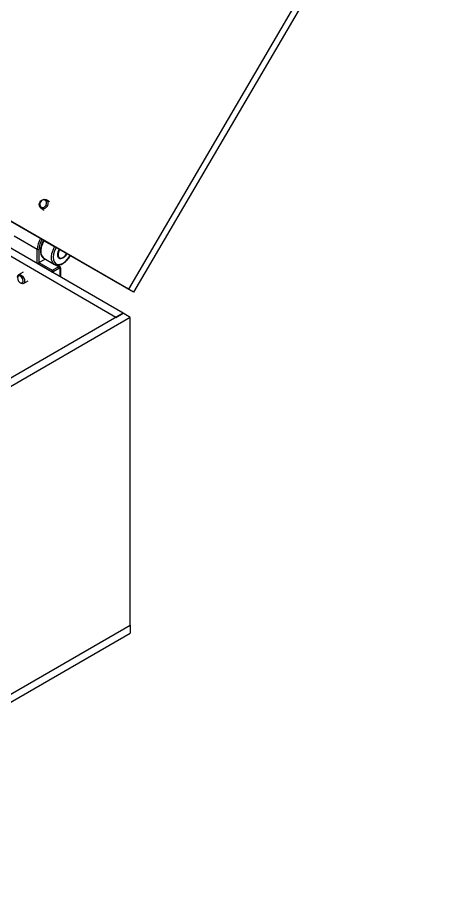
# Model space of a CAD drawing. Header units: millimetres. Extents: x 1 to 1184, y 0 to 836.
# Drawn here: x 384.2 to 470.5, y 526.8 to 700.4 of the extents above; entities that cross this region are included whole.
import ezdxf

# ---------------------------------------------------------------- set-up
doc = ezdxf.new("R2010")
doc.units = ezdxf.units.MM

msp = doc.modelspace()

# ---------------------------------------------------------------- linework, layer by layer
at = {"color": 7, "linetype": 'Continuous', "lineweight": 25}
for p, q in [((469.49, 754.16), (406.31, 646.31)), ((470.48, 753.57), (407.3, 645.71)), ((406.31, 646.31), (358.23, 674.06)), ((407.3, 645.71), (359.22, 673.47)), ((403.84, 640.73), (357.88, 667.27)), ((405.25, 641.55), (359.29, 668.08)), ((390.6, 663.75), (389.95, 664.14)), ((388.92, 662.43), (389.56, 662.04)), ((383.56, 656.93), (388.16, 654.28)), ((389.41, 656.04), (389.41, 656.04)), ((391.62, 654.76), (389.5, 655.99)), ((388.16, 651.42), (388.16, 654.28)), ((388.51, 654.28), (388.51, 651.62)), ((390.98, 649.79), (388.16, 651.42)), ((388.51, 651.62), (389.75, 652.34)), ((388.51, 651.62), (391.16, 650.09)), ((389.48, 652.5), (391.61, 651.27)), ((392.4, 650.81), (389.75, 652.34)), ((392.65, 650.83), (392.13, 651.13)), ((393.21, 652.58), (393.28, 652.62)), ((385.36, 649.73), (384.44, 649.2)), ((391.16, 650.09), (392.4, 650.81)), ((392.58, 650.5), (391.34, 649.79)), ((392.83, 648.72), (392.83, 650.5)), ((384.23, 648.75), (384.23, 648.58)), ((384.8, 647.6), (384.94, 647.52)), ((385.44, 647.47), (386.36, 648)), ((407.3, 645.71), (406.31, 646.31)), ((405.25, 641.55), (316.86, 590.52)), ((406.67, 640.73), (318.28, 589.71)), ((403.84, 640.73), (405.25, 641.55)), ((406.67, 640.73), (405.25, 641.55)), ((406.67, 579.49), (406.67, 640.73)), ((318.28, 528.47), (406.67, 579.49)), ((406.67, 579.49), (406.67, 577.86)), ((318.28, 526.83), (406.67, 577.86))]:
    msp.add_line(p, q, dxfattribs=at)
at = {"color": 8, "linetype": 'Continuous', "lineweight": 25}
for p, q in [((391.92, 654.59), (391.92, 654.59)), ((391.34, 649.79), (391.34, 649.58)), ((392.75, 648.77), (392.75, 650.4))]:
    msp.add_line(p, q, dxfattribs=at)
at = {"color": 7, "linetype": 'Continuous', "lineweight": 25, "flags": 128}
for points in [[(388.57, 663.23), (388.68, 663.6), (388.9, 663.92), (389.21, 664.14), (389.54, 664.24), (389.87, 664.18), (390.12, 663.99), (390.28, 663.7), (390.3, 663.33), (390.19, 662.97), (389.97, 662.65), (389.67, 662.42), (389.33, 662.33), (389.01, 662.38), (388.75, 662.57), (388.6, 662.87), (388.57, 663.23)], [(388.65, 663.3), (388.67, 663.01), (388.79, 662.77), (388.99, 662.62), (389.25, 662.58), (389.52, 662.65), (389.76, 662.83), (389.94, 663.09), (390.03, 663.38), (390.01, 663.67), (389.89, 663.91), (389.68, 664.06), (389.42, 664.11), (389.15, 664.03), (388.91, 663.85), (388.73, 663.6), (388.65, 663.3)], [(394.05, 653.36), (394.02, 653.32), (393.72, 652.9), (393.36, 652.59), (393, 652.42), (392.67, 652.41), (392.41, 652.57), (392.26, 652.87), (392.23, 653.28), (392.33, 653.74), (392.54, 654.21), (392.54, 654.21)], [(392.6, 654.2), (392.44, 653.88), (392.31, 653.42), (392.31, 653), (392.44, 652.68), (392.69, 652.51), (393.01, 652.51), (393.37, 652.68), (393.72, 653), (394, 653.39)], [(384.23, 648.75), (384.23, 648.75), (384.29, 649.03), (384.44, 649.21), (384.67, 649.25), (384.94, 649.15), (385.21, 648.93), (385.44, 648.62), (385.59, 648.27), (385.65, 647.92), (385.59, 647.64)], [(385.32, 647.7), (385.36, 647.92), (385.32, 648.2), (385.2, 648.48), (385.02, 648.73), (384.8, 648.91), (384.59, 648.98), (384.4, 648.95), (384.28, 648.81), (384.23, 648.59), (384.27, 648.31), (384.39, 648.03), (384.58, 647.78), (384.79, 647.6), (385.01, 647.53), (385.19, 647.56), (385.32, 647.7)], [(385.59, 647.64), (385.44, 647.47), (385.2, 647.43), (384.94, 647.52)]]:
    msp.add_lwpolyline(points, dxfattribs=at)
at = {"color": 8, "linetype": 'Continuous', "lineweight": 25, "flags": 128}
for points in [[(389.5, 655.99), (389.18, 655.33), (388.96, 654.67), (388.87, 654.03), (388.9, 653.45), (389.05, 652.97), (389.32, 652.61), (389.48, 652.5)], [(391.63, 651.26), (391.44, 651.39), (391.17, 651.74), (391.02, 652.22), (390.99, 652.8), (391.08, 653.44), (391.3, 654.11), (391.62, 654.76)], [(391.92, 654.59), (391.61, 653.95), (391.41, 653.31), (391.34, 652.69), (391.39, 652.15), (391.57, 651.71), (391.86, 651.41), (392.25, 651.27), (392.7, 651.29), (393.2, 651.47), (393.7, 651.81), (394.17, 652.28), (394.58, 652.84), (394.67, 653)]]:
    msp.add_lwpolyline(points, dxfattribs=at)
at = {"color": 8, "linetype": 'Continuous', "lineweight": 25}
for centre, radius, start, end in [((392.58, 654.1), 4.43, 148.788, 177.7142), ((392.59, 654.11), 4.08, 148.8311, 177.6347), ((388.53, 654.38), 1.88, 59.0163, 62.2422), ((392.55, 650.6), 0.252, 66.0971, 125.5823), ((392.71, 650.51), 0.12, 292.7365, 355.9693)]:
    msp.add_arc(centre, radius, start, end, dxfattribs=at)
at = {"color": 7, "linetype": 'Continuous', "lineweight": 25}
for centre, radius, start, end in [((380.58, 635.63), 22.09, 59.1011, 60.0047), ((388.33, 654.62), 0.384, 242.6097, 297.3903), ((392.76, 653.23), 0.788, 250.2696, 304.626), ((391.37, 649.77), 0.384, 122.6055, 177.3945), ((391.16, 650.13), 0.384, 242.6097, 297.3903), ((390.95, 649.77), 0.384, 2.6055, 57.3945), ((392.19, 650.48), 0.384, 2.6055, 57.3945), ((392.64, 650.42), 0.109, 350.786, 129.2033)]:
    msp.add_arc(centre, radius, start, end, dxfattribs=at)
msp.add_ellipse((388.33, 651.52), major_axis=(0.25, 0.144), ratio=0.00007, start_param=0.785358, end_param=2.356154, dxfattribs=at)
for points, knots in [([(388.93, 654.9), (388.9, 654.75), (388.8, 654.4), (388.77, 653.86), (388.85, 653.31), (389.07, 652.86), (389.3, 652.59), (389.46, 652.52), (389.49, 652.51)], [0, 0, 0, 0, 0.140278, 0.346034, 0.553366, 0.760508, 0.961694, 1, 1, 1, 1]), ([(389.41, 656.04), (389.35, 655.93), (389.18, 655.63), (389.01, 655.24), (388.95, 654.96), (388.93, 654.9)], [0, 0, 0, 0, 0.285909, 0.828688, 1, 1, 1, 1]), ([(391.64, 651.27), (391.74, 651.22), (391.96, 651.11), (392.37, 651.1), (392.85, 651.2), (393.35, 651.46), (393.84, 651.83), (394.28, 652.32), (394.58, 652.72), (394.7, 652.95), (394.71, 652.98)], [0, 0, 0, 0, 0.101547, 0.240578, 0.382707, 0.530069, 0.680061, 0.830112, 0.979838, 1, 1, 1, 1]), ([(392.83, 650.5), (392.82, 650.56), (392.81, 650.66), (392.74, 650.78), (392.67, 650.81), (392.64, 650.83)], [0, 0, 0, 0, 0.4358645, 0.7731641, 1, 1, 1, 1])]:
    msp.add_open_spline(points, degree=3, knots=knots, dxfattribs=at)

doc.saveas('drawing.dxf')
